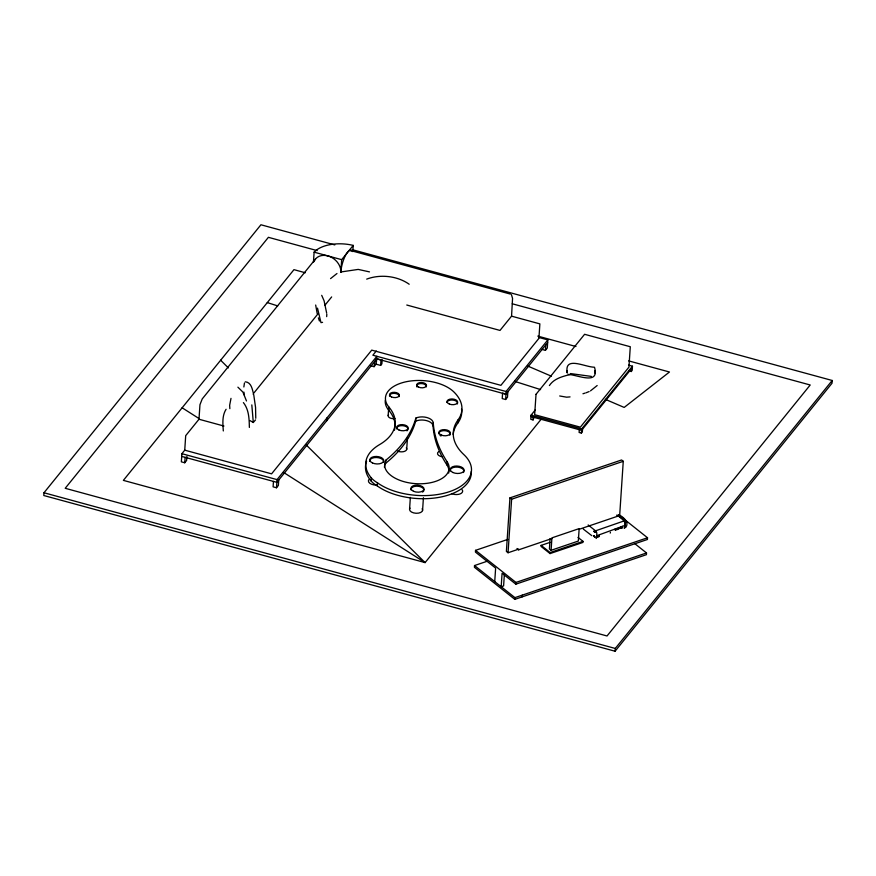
<?xml version="1.0" encoding="UTF-8"?>
<svg xmlns="http://www.w3.org/2000/svg" width="876" height="876" viewBox="0 0 876 876"><rect width="100%" height="100%" fill="white"/><g stroke="black" fill="none" stroke-linecap="round" stroke-linejoin="round"><path stroke-width="1.31" d="M568.272 374.424C577.35 374.764 599.589 385.604 594.607 367.559L594.333 367.197C585.037 367.219 563.772 355.382 567.32 373.056L567.166 370.603L567.287 372.42M243.856 386.973L244.47 382.965M255.759 418.268L255.562 407.417L253.711 394.572M594.903 373.132L595.001 370.647M334.807 244.908L260.928 224.771L43.986 492.761L43.8 495.52L615.072 651.229L832.014 383.239L832.2 380.48L351.966 249.583M315.535 258.957L202.225 398.93L199.958 404.734L198.994 419.243L185.701 435.657L184.737 450.165L181.89 453.691L181.354 461.838L184.748 462.758L186.621 460.458L186.884 456.385M184.748 462.758L185.11 457.327M273.465 481.406L273.104 486.837L276.498 487.768L278.371 485.457L278.721 480.037M276.498 487.768L277.046 479.621L376.855 356.324L376.505 361.514M313.444 262.242L314.112 252.157A31.416 16.83 3.8 0 1 353.225 245.4L352.809 251.587M326.77 420.688L326.945 417.972M353.225 245.4L341.673 259.668L340.841 272.272A14.969 11.826 39 0 0 329.683 256.504A14.969 11.826 39 0 0 313.958 261.628M370.668 365.752L374.074 366.672L374.808 361.35M376.089 364.175L376.45 358.744L380.983 359.981L380.622 365.412L376.089 364.175L374.074 366.672M471.244 471.562A52.801 28.295 3.8 0 1 436.993 497.699A52.801 28.295 3.8 0 1 377.293 485.939A30.824 16.513 3.8 0 1 371.052 480.924L371.26 477.814A58.21 31.186 3.8 0 1 379.571 444.603A65.722 35.215 3.8 0 0 388.944 407.099A36.715 19.677 3.8 0 1 405.051 381.991A36.715 19.677 3.8 0 1 453.801 391.868A60.641 32.489 3.8 0 1 458.017 419.943A73.343 39.3 3.8 0 0 463.864 454.611A52.801 28.295 3.8 0 1 448.906 491.852A52.801 28.295 3.8 0 1 377.501 482.829A30.824 16.513 3.8 0 1 371.26 477.814M382.155 359.773L381.892 363.847L380.622 365.412M377.293 485.939L377.501 482.829M388.178 415.454L388.605 409.037M394.463 430.193A65.722 35.215 3.8 0 0 388.736 410.209L388.944 407.099M384.422 467.291A32.313 17.312 3.8 0 1 385.615 463.316L385.812 460.207A210.207 112.632 3.8 0 0 415.881 418.049A10.392 5.563 3.8 0 1 426.897 417.534A10.392 5.563 3.8 0 1 433.248 422.78A233.542 125.137 3.8 0 0 447.187 461.882L446.979 464.992A32.313 17.312 3.8 0 1 448.687 473.106M406.694 449.443L407.46 437.89M409.585 508.978L410.351 497.426M385.615 463.316A210.207 112.632 3.8 0 0 415.673 421.159L415.881 418.049M422.571 510.522L423.426 497.688M446.979 464.992A233.542 125.137 3.8 0 1 433.04 425.889L433.248 422.78M453.177 434.43A73.343 39.3 3.8 0 1 457.809 423.053L458.017 419.943M487.428 561.166L474.529 565.546L474.409 567.276L514.825 599.37L646.411 554.683L646.521 552.964L634.892 543.722M507.784 539.397L475.537 550.347L475.416 552.077L495.63 568.119L494.732 581.587M538.598 337.38L547.828 339.899L506.054 391.506L505.868 394.222L376.45 358.744M505.989 394.08L502.583 393.149L502.222 398.58L505.627 399.511L505.989 394.08L547.653 342.615M406.771 305.023L499.999 330.427L511.551 316.159L512.559 298.409L511.431 294.61M507.85 391.78L507.489 397.2L505.627 399.511M504.412 573.78L503.601 585.902L501.192 586.723L502.079 573.243L515.833 584.172L647.419 539.485L647.528 537.765L618.817 514.957M579.124 529.301L619.66 515.537L623.263 461.302L621.588 459.977L509.941 497.886L506.383 551.431L508.058 552.756L518.691 549.143L518.647 549.832L551.869 538.554M508.058 552.756L511.617 499.21L509.941 497.886M514.825 599.37L514.935 597.64L474.529 565.546M515.833 584.172L515.953 582.441L475.537 550.347M535.302 409.924L531.075 415.158L530.801 419.297L533.068 419.922L534.141 416.899M533.068 419.922L533.243 417.151M522.14 596.885L522.249 595.154M542.025 349.415L545.419 350.345L545.781 344.914M547.828 339.899L547.292 348.046L545.419 350.345M549.964 542.386L541.116 545.387L541.039 546.427L550.062 553.588L582.956 542.419L583.022 541.379L578.018 537.404M550.106 538.532L549.416 548.967L551.092 550.303L578.335 541.05L579.167 528.611L551.913 537.864L551.092 550.303M550.062 553.588L550.128 552.548L541.116 545.387M579.31 429.711L579.124 432.47L581.39 433.094L582.343 431.923L582.529 429.152M581.39 433.094L581.664 428.944L632.461 366.201L628.574 365.139M628.979 370.898L631.235 371.523L631.421 368.752M632.461 366.201L632.187 370.351L631.235 371.523M615.072 651.229L615.259 648.459L832.2 380.48M620.788 526.826L620.876 528.184L621.96 527.812L622.048 526.585L620.964 526.958L621.971 526.695M621.04 528.053L621.697 527.133L621.642 527.845M622.234 526.334L621.883 528.25L620.69 528.14M610.43 532.279L610.222 533.09M594.103 531.141L595.111 531.874L594.114 531.338M593.556 536.101L594.848 537.13M326.671 316.63L326.814 314.188M231.001 398.372L229.654 405.292L229.851 408.676M594.147 531.436L595.516 532.466L594.169 531.152M255.551 419.878L253.295 422.484L250.01 420.6M226.085 409.278C221.967 415.728 222.822 423.677 223.314 430.948M615.27 530.013L618.697 529.203L619.036 527.801M253.044 394.036L317.988 313.816M324.821 305.374L331.654 296.931M376.275 350.991L372.858 355.207L506.054 391.506M376.669 359.04L276.86 482.337L181.715 456.407M532.093 415.169L530.987 416.538L581.576 430.324L632.373 367.581M541.193 419.188L425.09 562.6L123.374 480.376L293.964 269.655L305.297 272.754M549.394 385.56C554.004 378.52 562.578 376.461 570.221 374.49M595.034 537.295L593.753 535.74M330.559 278.612L336.975 273.509M597.169 385.528L590.49 390.871M595.253 532.466L594.048 531.59M589.121 391.561L586.044 392.798M596.655 535.762L625.201 525.326M366.694 279.126C380.228 274.013 397.332 275.841 409.191 284.24M624.621 528.075A2.048 1.084 69.9 0 0 625.048 527.33L625.355 523.322A2.135 1.139 70.7 0 0 624.446 520.793L595.538 530.834L588.157 524.954M593.742 535.959L594.793 536.692L593.818 535.926M614.667 529.345L619.332 528.042M511.617 499.21L623.263 461.302M550.128 552.548L583.022 541.379M515.953 582.441L647.528 537.765M514.935 597.64L646.521 552.964M582.956 393.751L585.015 393.116M625.76 527.418C629.844 521.997 622.672 516.468 618.434 514.584M624.04 528.042C628.147 522.567 620.843 517.059 616.616 515.143M341.552 271.867L358.207 269.414L369.497 271.889M322.565 322.335L320.988 322.631L317.495 308.122M570.057 396.894L566.619 397.178L559.698 395.974M591.344 376.406L570.407 373.559M245.28 381.816C250.788 382.21 252.102 388.123 253.153 392.503M350.236 250.437L510.369 294.073M317.167 250.613L268.395 237.319L65.207 488.293L607.035 635.976L810.212 384.991L512.274 303.786M314.112 252.157L341.673 259.668M511.551 316.159L539.868 323.879L538.904 338.388L500.897 385.341L371.731 350.126L271.582 473.839L184.737 450.165M537.776 336.11L575.97 346.524M628.65 360.879L669.472 372.004L624.183 407.428L605.349 399.346M531.075 415.158L581.664 428.944M198.994 419.243L223.938 426.043M181.89 453.691L277.046 479.621M43.986 492.761L615.259 648.459M267.3 302.592L277.703 305.91M514.562 381.312L540.591 389.601M527.527 365.949L551.376 376.187M182.131 407.789L199.41 418.794M283.463 472.361L425.09 562.6L305.91 444.636M321.7 295.332L324.087 300.807L326.66 313.071M583.274 529.06L591.793 535.674M237.9 387.17L242.915 392.109L246.484 400.967M617.635 515.318L624.062 520.377M516.971 548.507L518.647 549.832M220.632 360.233L228.384 367.909M614.963 529.586L615.565 530.254M243.397 402.588C248.959 409.618 249.211 418.881 249.364 427.433M318.36 317.835L319.433 320.988M317.2 313.597L315.678 305.034M251.817 404.909L253.295 422.484M243.966 392.163L244.097 394.748M340.852 272.053A14.969 4.468 -74.8 0 1 345.188 256A14.969 4.468 -74.8 0 1 351.298 250.963M406.311 447.833A5.738 3.077 3.8 0 1 404.493 451.37A5.738 3.077 3.8 0 1 397.518 451.041M388.736 410.209A36.715 19.677 3.8 0 1 385.309 400.288M442.457 456.79A5.738 3.077 3.8 0 1 438.668 451.677M407.636 430.16A5.738 3.077 3.8 0 1 406.891 430.817M396.664 428.857A5.738 3.077 3.8 0 1 402.347 425.648A5.738 3.077 3.8 0 1 408.03 429.404M376.264 485.041A6.975 3.734 3.8 0 1 368.938 479.544M394.923 418.553A4.917 2.639 3.8 0 1 389.579 417.732A4.917 2.639 3.8 0 1 388.517 414.797M461.564 409.037A60.641 32.489 3.8 0 1 457.809 423.053M371.052 480.924A58.21 31.186 3.8 0 1 366.584 461.28M415.673 421.159A10.392 5.563 3.8 0 1 426.689 420.644A10.392 5.563 3.8 0 1 433.04 425.889M462.134 489.717A6.92 3.712 3.8 0 1 459.944 493.976A6.92 3.712 3.8 0 1 451.534 493.571M422.133 508.693A6.559 3.515 3.8 0 1 416.078 513.27A6.559 3.515 3.8 0 1 410.034 508.113M416.998 386.995A4.917 2.639 3.8 0 1 420.907 383.557A4.917 2.639 3.8 0 1 426.404 386.776M389.513 396.105A4.917 2.639 3.8 0 1 394.386 393.357A4.917 2.639 3.8 0 1 399.248 396.576M446.946 402.489A5.333 2.858 3.8 0 1 453.188 400.091A5.333 2.858 3.8 0 1 457.338 403.967M438.854 433.872A5.738 3.077 3.8 0 1 445.293 430.718A5.738 3.077 3.8 0 1 449.826 435.175M441.044 436.018A5.738 3.077 3.8 0 1 439.982 435.394M450.22 470.949A6.92 3.712 3.8 0 1 457.995 467.149A6.92 3.712 3.8 0 1 463.459 472.525M410.921 489.859A6.559 3.515 3.8 0 1 419.111 486.388A6.559 3.515 3.8 0 1 422.604 492.104M447.187 461.882A32.313 17.312 3.8 0 1 418.071 483.771A32.313 17.312 3.8 0 1 385.812 460.207M369.792 461.411A6.975 3.734 3.8 0 1 376.702 457.513A6.975 3.734 3.8 0 1 383.589 462.068M595.538 530.834A2.19 1.172 70 0 1 596.808 533.758L596.512 537.765A1.993 1.073 69.9 0 1 596.085 538.51M536.024 394.299L534.667 414.698L580.35 427.16L628.935 367.143L630.293 346.743L584.599 334.293L536.024 394.299M597.618 536.156L597.542 537.229L599.228 536.561L599.315 535.488L597.618 536.156M418.608 387.115A4.917 2.639 3.8 0 0 426.481 385.747A4.917 2.639 3.8 0 0 419.735 382.637A4.917 2.639 3.8 0 0 418.608 387.115M391.452 396.905A4.917 2.639 3.8 0 0 399.325 395.536A4.917 2.639 3.8 0 0 392.579 392.426A4.917 2.639 3.8 0 0 391.452 396.905M449.476 404.11A5.333 2.858 3.8 0 0 457.644 402.204A5.333 2.858 3.8 0 0 449.87 399.171A5.333 2.858 3.8 0 0 449.476 404.11M398.919 429.963A5.738 3.077 3.8 0 0 408.096 428.364A5.738 3.077 3.8 0 0 400.222 424.74A5.738 3.077 3.8 0 0 398.919 429.963M441.11 434.978A5.738 3.077 3.8 0 0 450.286 433.379A5.738 3.077 3.8 0 0 442.424 429.755A5.738 3.077 3.8 0 0 441.11 434.978M372.519 462.977A6.975 3.734 3.8 0 0 383.666 461.028A6.975 3.734 3.8 0 0 374.107 456.626A6.975 3.734 3.8 0 0 372.519 462.977M413.483 491.272A6.559 3.515 3.8 0 0 423.973 489.443A6.559 3.515 3.8 0 0 414.983 485.304A6.559 3.515 3.8 0 0 413.483 491.272M452.936 472.503A6.92 3.712 3.8 0 0 463.995 470.565A6.92 3.712 3.8 0 0 454.513 466.196A6.92 3.712 3.8 0 0 452.936 472.503"/></g></svg>
